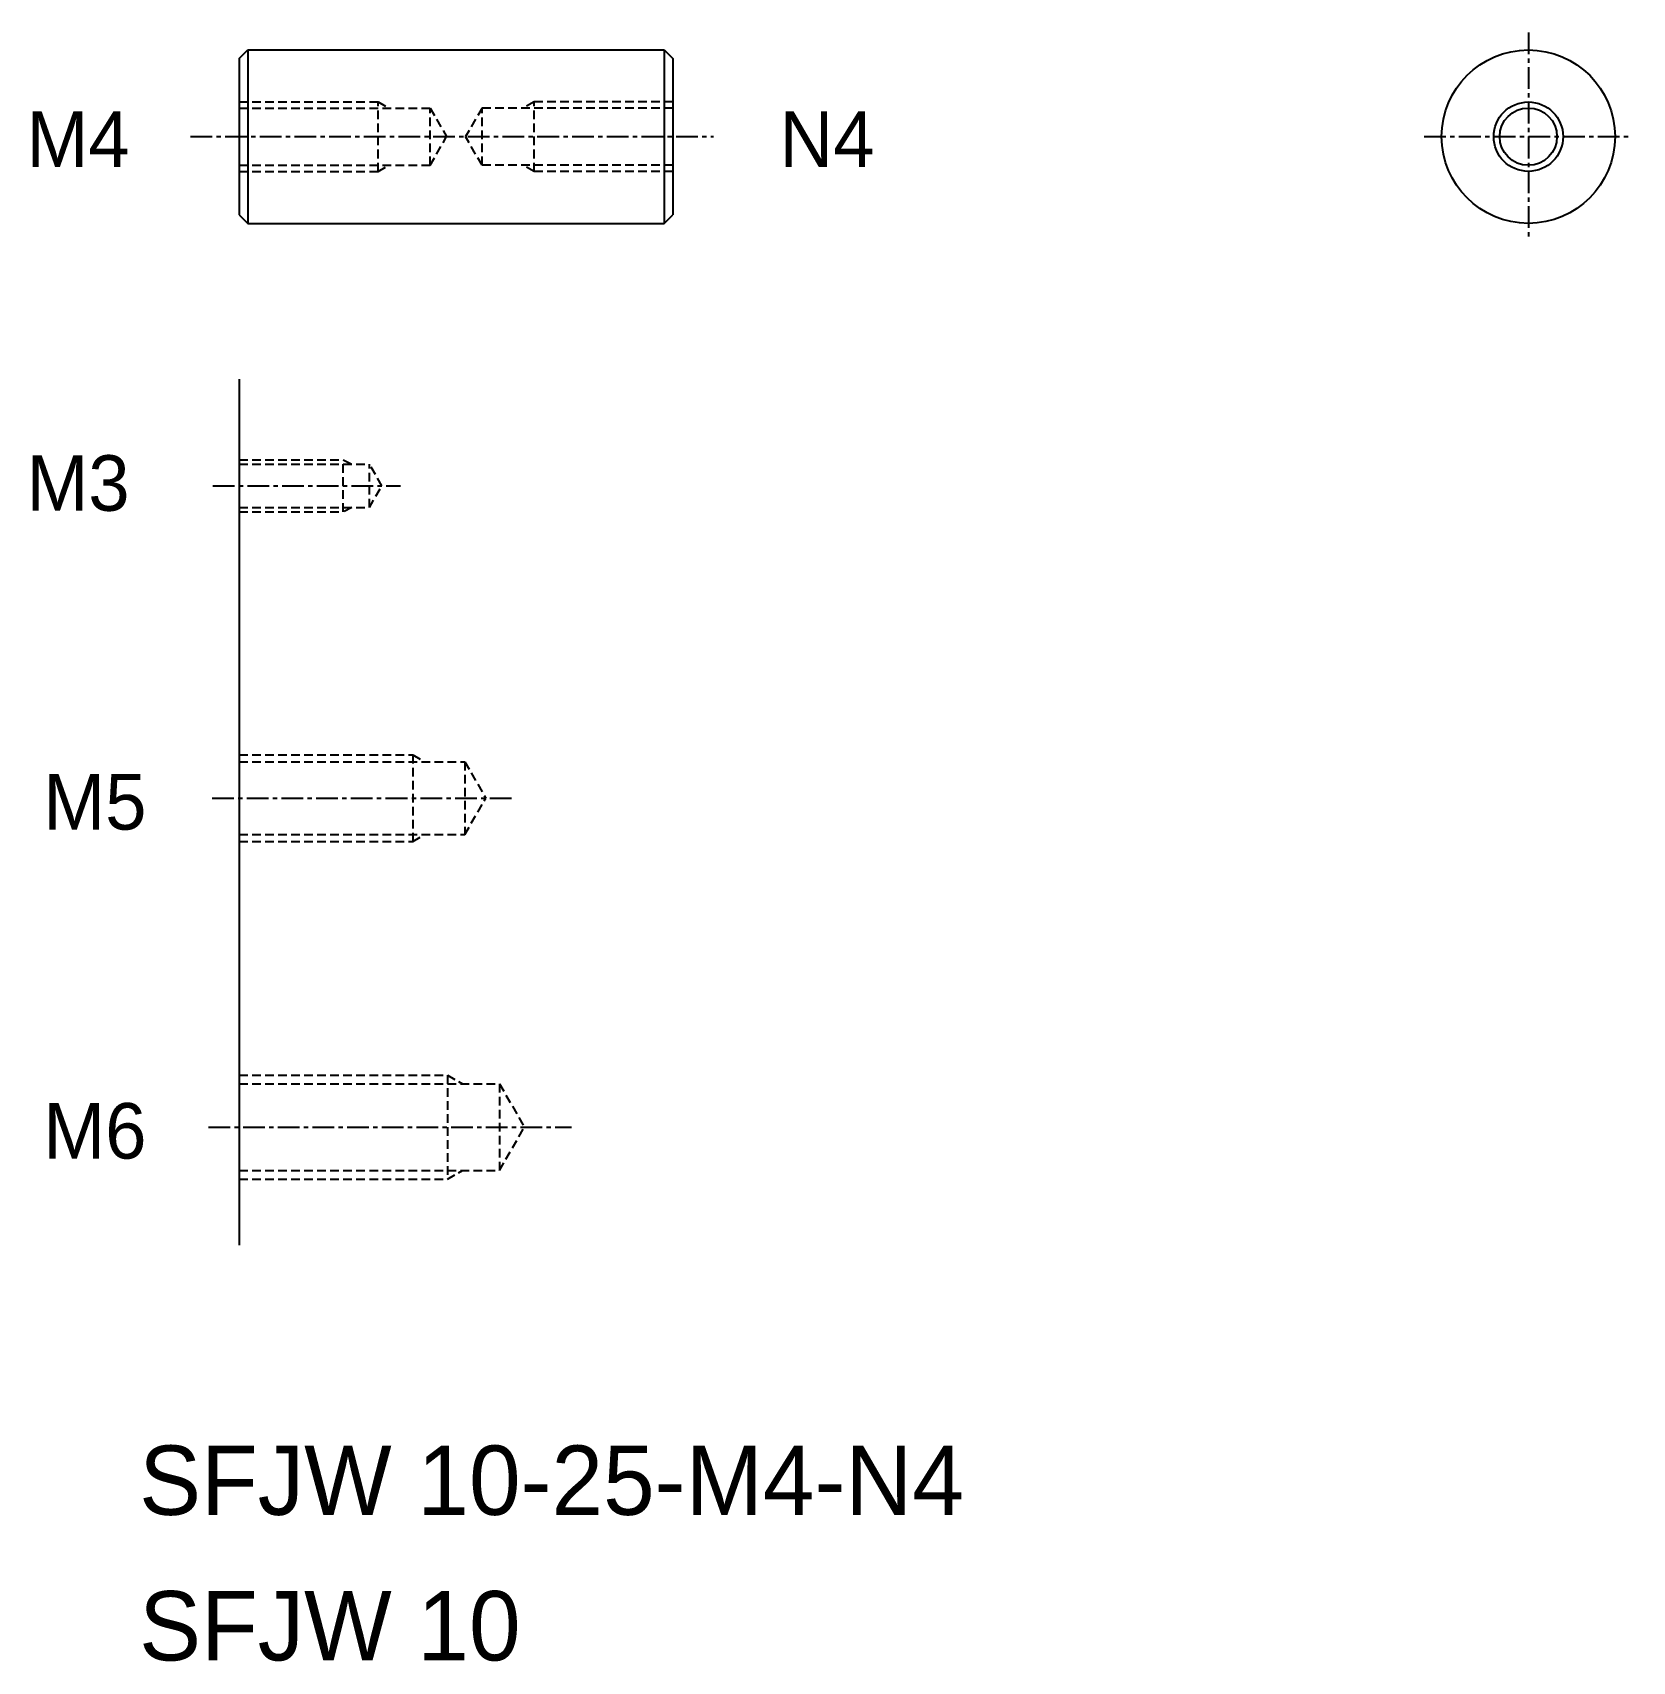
# Model space of a CAD drawing. Extents: x 69.1 to 161.4, y 90.6 to 184.5.
import ezdxf

# ---------------------------------------------------------------- set-up
doc = ezdxf.new("R2010")
doc.units = 0
doc.linetypes.add('CENTER', pattern=[2, 1.25, -0.25, 0.25, -0.25])
doc.linetypes.add('DASHED', pattern=[0.75, 0.5, -0.25])
doc.layers.get('0').update_dxf_attribs({"linetype": 'CONTINUOUS'})
doc.layers.add('CENTER', color=1, linetype='CENTER')

msp = doc.modelspace()

# ---------------------------------------------------------------- linework, layer by layer
at = {"color": 7, "linetype": 'CONTINUOUS'}
for p, q in [((81.055, 183.015), (81.555, 183.515)), ((81.555, 183.515), (105.555, 183.515)), ((81.555, 183.515), (81.555, 173.515)), ((105.555, 183.515), (105.555, 173.515)), ((105.555, 183.515), (106.055, 183.015)), ((81.055, 183.015), (81.055, 174.015)), ((106.055, 183.015), (106.055, 174.015)), ((81.055, 174.015), (81.555, 173.515)), ((105.555, 173.515), (106.055, 174.015)), ((81.555, 173.515), (105.555, 173.515)), ((87.555, 173.515), (87.555, 173.515)), ((81.055, 164.542), (81.055, 114.602))]:
    msp.add_line(p, q, dxfattribs=at)
at = {"color": 3, "linetype": 'DASHED'}
for p, q in [((81.055, 180.515), (89.055, 180.515)), ((89.055, 176.515), (89.055, 180.515)), ((89.055, 180.515), (89.661, 180.165)), ((98.055, 180.515), (97.448, 180.165)), ((106.055, 180.515), (98.055, 180.515)), ((98.055, 176.515), (98.055, 180.515)), ((81.055, 180.165), (92.055, 180.165)), ((92.055, 176.865), (92.055, 180.165)), ((92.055, 180.165), (93.007, 178.515)), ((95.055, 180.165), (94.102, 178.515)), ((106.055, 180.165), (95.055, 180.165)), ((95.055, 176.865), (95.055, 180.165)), ((92.055, 176.865), (93.007, 178.515)), ((95.055, 176.865), (94.102, 178.515)), ((81.055, 176.865), (92.055, 176.865)), ((89.055, 176.515), (89.661, 176.865)), ((106.055, 176.865), (95.055, 176.865)), ((98.055, 176.515), (97.448, 176.865)), ((81.055, 176.515), (89.055, 176.515)), ((106.055, 176.515), (98.055, 176.515)), ((81.055, 159.884), (87.055, 159.884)), ((87.054, 159.884), (87.554, 159.634)), ((87.055, 156.884), (87.055, 159.884)), ((81.055, 159.634), (88.555, 159.634)), ((89.276, 158.384), (88.555, 159.634)), ((88.555, 157.134), (88.555, 159.634)), ((88.555, 157.134), (89.276, 158.384)), ((81.055, 157.134), (88.555, 157.134)), ((81.055, 156.884), (87.055, 156.884)), ((87.554, 157.134), (87.055, 156.884)), ((81.055, 142.879), (91.055, 142.879)), ((91.055, 142.879), (91.055, 137.879)), ((91.055, 142.879), (91.661, 142.529)), ((81.055, 142.479), (94.055, 142.479)), ((94.055, 142.479), (95.267, 140.379)), ((94.055, 142.479), (94.055, 138.279)), ((94.055, 138.279), (95.267, 140.379)), ((81.055, 138.279), (94.055, 138.279)), ((91.055, 137.879), (91.661, 138.229)), ((81.055, 137.879), (91.055, 137.879)), ((81.055, 124.411), (93.055, 124.411)), ((93.055, 124.411), (93.921, 123.911)), ((93.055, 124.411), (93.055, 118.411)), ((81.055, 123.911), (96.055, 123.911)), ((96.055, 123.911), (97.498, 121.411)), ((96.055, 123.911), (96.055, 118.911)), ((96.055, 118.911), (97.498, 121.411)), ((81.055, 118.911), (96.055, 118.911)), ((81.055, 118.411), (93.055, 118.411)), ((93.055, 118.411), (93.921, 118.911))]:
    msp.add_line(p, q, dxfattribs=at)
msp.add_line((93.555, 173.515), (93.555, 173.515))
at = {"color": 7, "linetype": 'CONTINUOUS'}
for radius in [5, 2]:
    msp.add_circle((155.381, 178.515), radius, dxfattribs=at)
at = {"color": 3, "linetype": 'CONTINUOUS'}
msp.add_circle((155.381, 178.515), 1.65, dxfattribs=at)
at = {"layer": 'CENTER', "color": 1, "linetype": 'CENTER'}
for p, q in [((155.381, 184.515), (155.381, 172.515)), ((78.241, 178.515), (108.402, 178.515)), ((149.381, 178.515), (161.381, 178.515)), ((79.53, 158.384), (90.361, 158.384)), ((79.496, 140.379), (96.755, 140.379)), ((79.274, 121.411), (100.203, 121.411))]:
    msp.add_line(p, q, dxfattribs=at)

# ---------------------------------------------------------------- texts
at = {"color": 7, "linetype": 'CONTINUOUS'}
for s, height, p in [('M4', 3.2, (68.788, 176.77)), ('N4', 3.2, (112.206, 176.77)), ('M3', 3.2, (68.788, 156.946)), ('M5', 3.2, (69.761, 138.565)), ('M6', 3.2, (69.761, 119.598)), ('SFJW 10-25-M4-N4', 4, (75.284, 99.056)), ('SFJW 10', 4, (75.284, 90.665))]:
    msp.add_text(s, height=height, dxfattribs=at).set_placement(p)

doc.saveas('drawing.dxf')
